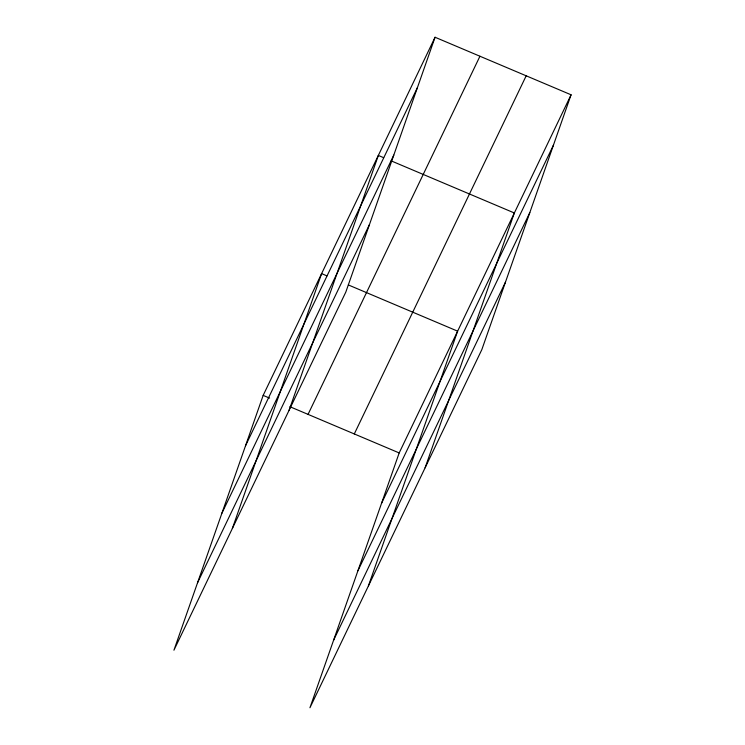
<?xml version="1.0" encoding="UTF-8"?>
<svg xmlns="http://www.w3.org/2000/svg" width="745" height="745" viewBox="0 0 745 745"><rect width="100%" height="100%" fill="white"/><g stroke="black" fill="none" stroke-linecap="round" stroke-linejoin="round"><path stroke-width="1.12" d="M435.061 37.25L263.162 395.39L173.93 650.208L345.82 292.068L435.061 37.25L571.07 94.792L481.838 349.61L309.939 707.75L399.18 452.932L571.07 94.792M232.375 528.438L321.607 273.62L326.953 275.883M289.097 410.253L378.339 155.435L383.675 157.698M368.384 585.98L457.626 331.162L348.325 284.925M425.106 467.795L514.348 212.977L391.162 160.864M245.524 445.752L417.424 87.612M221.898 513.221L393.798 155.09M197.555 582.739L369.446 224.599M308.048 414.378L479.948 56.238M354.294 433.944L526.184 75.804M381.542 503.294L553.433 145.154M357.917 570.763L529.807 212.632M333.564 640.281L505.464 282.141M263.162 395.39L269.578 398.1M289.88 406.686L399.18 452.932"/></g></svg>
